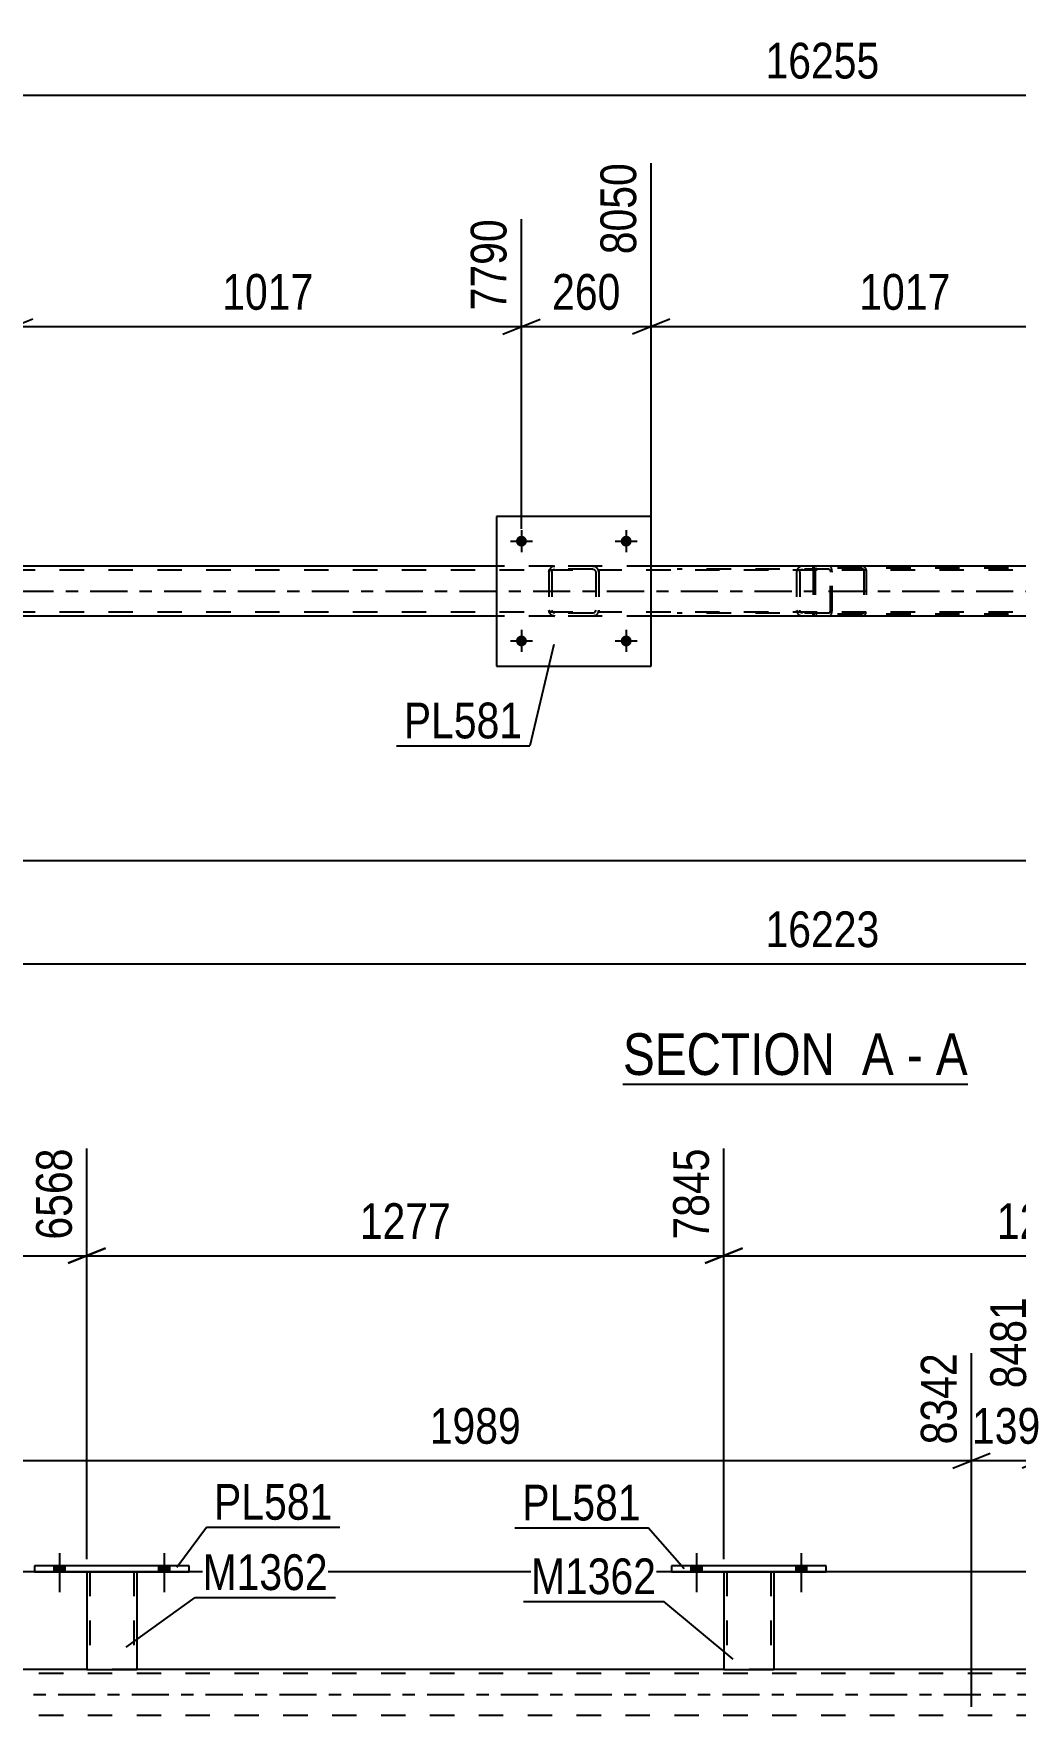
# Model space of a CAD drawing. Header units: millimetres. Extents: x 0 to 1772, y 0 to 560.
# Drawn here: x 1308.7 to 1387.4, y 425.1 to 560 of the extents above; entities that cross this region are included whole.
import ezdxf

# ---------------------------------------------------------------- set-up
doc = ezdxf.new("R2010")
doc.units = ezdxf.units.MM
doc.linetypes.add('DXK_LINE_DOT2', pattern=[3.9198, 1.9599, -1.9599])
doc.linetypes.add('DXK_LINE_DOT3', pattern=[5.9187, 2.979, -0.9799, 0.9799, -0.9799])
doc.styles.add('Arial Narrow', font='ARIALN.TTF', dxfattribs={"height": 0.2})

# ---------------------------------------------------------------- blocks, each defined once
blk = doc.blocks.new('Unknown-814276686-11 - 2520')
at = {"color": 6, "linetype": 'Continuous'}
blk.add_line((1355.93, 475.74), (1383.58, 475.74), dxfattribs=at)
at = {"color": 0, "linetype": 'Continuous'}
for points in [[(1374.04, 476.49), (1374.04, 479.99), (1355.93, 479.99), (1355.93, 476.49)], [(1377.65, 476.49), (1377.65, 479.99), (1375.09, 479.99), (1375.09, 476.49)], [(1379.97, 476.49), (1379.97, 479.99), (1378.7, 479.99), (1378.7, 476.49)], [(1383.58, 476.49), (1383.58, 479.99), (1381.02, 479.99), (1381.02, 476.49)]]:
    blk.add_wipeout(points, dxfattribs=at)
at = {"color": 7, "linetype": 'Continuous', "style": 'Arial Narrow'}
for s, p in [('SECTION ', (1355.93, 476.49)), ('A', (1375.09, 476.49)), ('A', (1381.02, 476.49)), ('-', (1378.7, 476.49))]:
    blk.add_text(s, height=3.34, dxfattribs=at).set_placement(p)
blk = doc.blocks.new('Part-814276686-2655 - 2520')
at = {"color": 7, "linetype": 'DXK_LINE_DOT2'}
for p, q in [((1371.19, 517.09), (1371.17, 516.96)), ((1371.17, 516.96), (1371.17, 513.6)), ((1371.34, 516.96), (1371.35, 517.03)), ((1371.34, 516.96), (1371.34, 513.6)), ((1371.35, 517.03), (1371.39, 517.08)), ((1371.51, 517.28), (1371.38, 517.26)), ((1371.39, 517.08), (1371.44, 517.11)), ((1371.44, 517.11), (1371.51, 517.12)), ((1386.84, 517.28), (1371.51, 517.28)), ((1386.84, 517.12), (1371.51, 517.12)), ((1375.21, 517.26), (1375.08, 517.28)), ((1375.08, 517.12), (1375.15, 517.11)), ((1375.15, 517.11), (1375.17, 517.1)), ((1375.17, 517.1), (1375.2, 517.08)), ((1375.2, 517.08), (1375.24, 517.03)), ((1375.24, 517.03), (1375.25, 516.96)), ((1375.25, 516.96), (1375.25, 513.6)), ((1375.42, 516.96), (1375.4, 517.09)), ((1375.42, 516.96), (1375.42, 513.6)), ((1371.17, 513.6), (1371.19, 513.48)), ((1371.35, 513.54), (1371.34, 513.6)), ((1371.39, 513.49), (1371.35, 513.54)), ((1371.38, 513.31), (1371.51, 513.28)), ((1371.39, 513.49), (1371.42, 513.47)), ((1371.42, 513.47), (1371.44, 513.46)), ((1371.44, 513.46), (1371.51, 513.44)), ((1386.84, 513.44), (1371.51, 513.44)), ((1386.84, 513.28), (1371.51, 513.28)), ((1375.15, 513.46), (1375.08, 513.44)), ((1375.08, 513.28), (1375.21, 513.31)), ((1375.2, 513.49), (1375.15, 513.46)), ((1375.24, 513.54), (1375.2, 513.49)), ((1375.25, 513.6), (1375.24, 513.54)), ((1375.4, 513.48), (1375.42, 513.6))]:
    blk.add_line(p, q, dxfattribs=at)
for centre, start, end in [((1371.5, 516.95), 110.7583, 155.68), ((1375.1, 516.95), 24.32, 69.2417), ((1371.5, 513.62), 204.32, 249.2417), ((1375.1, 513.62), 290.7583, 335.68)]:
    blk.add_arc(centre, 0.331, start, end, dxfattribs=at)
blk = doc.blocks.new('Part-814276686-2696 - 2520')
at = {"color": 7, "linetype": 'DXK_LINE_DOT2'}
for p, q in [((1349.99, 516.8), (1350.03, 516.99)), ((1350.03, 516.99), (1349.99, 516.8)), ((1349.99, 516.8), (1349.99, 513.76)), ((1350.23, 516.8), (1350.25, 516.9)), ((1350.23, 516.8), (1350.23, 513.76)), ((1350.25, 516.9), (1350.3, 516.97)), ((1350.29, 517.25), (1350.47, 517.28)), ((1350.47, 517.28), (1350.29, 517.25)), ((1350.3, 516.97), (1350.38, 517.03)), ((1350.38, 517.03), (1350.47, 517.04)), ((1353.51, 517.28), (1350.47, 517.28)), ((1353.51, 517.04), (1350.47, 517.04)), ((1353.51, 517.28), (1353.7, 517.25)), ((1353.7, 517.25), (1353.51, 517.28)), ((1353.51, 517.04), (1353.61, 517.03)), ((1353.61, 517.03), (1353.68, 516.97)), ((1353.68, 516.97), (1353.74, 516.9)), ((1353.74, 516.9), (1353.75, 516.8)), ((1353.75, 516.8), (1353.75, 513.76)), ((1353.96, 516.99), (1353.99, 516.8)), ((1353.99, 516.8), (1353.96, 516.99)), ((1353.99, 516.8), (1353.99, 513.76)), ((1350.03, 513.58), (1349.99, 513.76)), ((1349.99, 513.76), (1350.03, 513.58)), ((1350.25, 513.67), (1350.23, 513.76)), ((1350.3, 513.59), (1350.25, 513.67)), ((1350.47, 513.28), (1350.29, 513.32)), ((1350.29, 513.32), (1350.47, 513.28)), ((1350.38, 513.54), (1350.3, 513.59)), ((1350.47, 513.52), (1350.38, 513.54)), ((1353.51, 513.52), (1350.47, 513.52)), ((1353.51, 513.28), (1350.47, 513.28)), ((1353.61, 513.54), (1353.51, 513.52)), ((1353.7, 513.32), (1353.51, 513.28)), ((1353.51, 513.28), (1353.7, 513.32)), ((1353.68, 513.59), (1353.61, 513.54)), ((1353.74, 513.67), (1353.68, 513.59)), ((1353.75, 513.76), (1353.74, 513.67)), ((1353.99, 513.76), (1353.96, 513.58)), ((1353.96, 513.58), (1353.99, 513.76))]:
    blk.add_line(p, q, dxfattribs=at)
at = {"color": 7, "linetype": 'DXK_LINE_DOT3'}
blk.add_line((1351.99, 515.28), (1351.99, 515.28), dxfattribs=at)
at = {"color": 7, "linetype": 'DXK_LINE_DOT2'}
for centre, start, end in [((1350.47, 516.8), 112.5, 157.5), ((1350.47, 516.8), 112.5, 157.5), ((1353.51, 516.8), 22.5, 67.5), ((1353.51, 516.8), 22.5, 67.5), ((1350.47, 513.76), 202.5, 247.5), ((1350.47, 513.76), 202.5, 247.5), ((1353.51, 513.76), 292.5, 337.5), ((1353.51, 513.76), 292.5, 337.5)]:
    blk.add_arc(centre, 0.48, start, end, dxfattribs=at)
blk = doc.blocks.new('Part-814276686-2590 - 2520')
at = {"color": 7, "linetype": 'DXK_LINE_DOT2'}
for p, q in [((1685.1, 516.96), (1082.39, 516.96)), ((1358.19, 517.28), (1345.79, 517.28)), ((1685.1, 513.6), (1082.39, 513.6)), ((1358.19, 513.28), (1345.79, 513.28))]:
    blk.add_line(p, q, dxfattribs=at)
at = {"color": 2, "linetype": 'Continuous'}
for p, q in [((1345.79, 517.28), (1307.11, 517.28)), ((1396.88, 517.28), (1358.19, 517.28)), ((1345.79, 513.28), (1307.11, 513.28)), ((1396.88, 513.28), (1358.19, 513.28))]:
    blk.add_line(p, q, dxfattribs=at)
at = {"color": 7, "linetype": 'DXK_LINE_DOT3'}
blk.add_line((1082.39, 515.28), (1685.1, 515.28), dxfattribs=at)
blk = doc.blocks.new('Part-814276686-2721 - 2520')
at = {"color": 7, "linetype": 'DXK_LINE_DOT2'}
for p, q in [((1372.44, 517.28), (1360.29, 517.28)), ((1372.44, 517.04), (1360.29, 517.04)), ((1369.87, 516.89), (1369.85, 516.8)), ((1369.85, 516.8), (1369.85, 513.76)), ((1369.89, 516.99), (1369.87, 516.89)), ((1370.1, 516.8), (1370.12, 516.9)), ((1370.1, 516.8), (1370.1, 513.76)), ((1370.12, 516.9), (1370.17, 516.97)), ((1370.35, 517.28), (1370.16, 517.25)), ((1370.17, 516.97), (1370.26, 517.03)), ((1370.26, 517.03), (1370.35, 517.04)), ((1371.17, 517.04), (1371.17, 517.28)), ((1372.55, 517.25), (1372.44, 517.28)), ((1372.44, 517.04), (1372.5, 517.03)), ((1372.5, 517.03), (1372.54, 516.97)), ((1372.54, 516.97), (1372.57, 516.9)), ((1372.64, 517.14), (1372.55, 517.25)), ((1372.57, 516.9), (1372.58, 516.8)), ((1372.58, 513.76), (1372.58, 516.8)), ((1372.69, 516.99), (1372.64, 517.14)), ((1372.71, 516.8), (1372.69, 516.99)), ((1372.71, 513.76), (1372.71, 516.8)), ((1372.44, 513.52), (1360.29, 513.52)), ((1372.44, 513.28), (1360.29, 513.28)), ((1369.85, 513.76), (1369.87, 513.68)), ((1369.87, 513.68), (1369.89, 513.58)), ((1370.12, 513.67), (1370.1, 513.76)), ((1370.17, 513.59), (1370.12, 513.67)), ((1370.16, 513.32), (1370.35, 513.28)), ((1370.26, 513.54), (1370.17, 513.59)), ((1370.35, 513.52), (1370.26, 513.54)), ((1371.17, 513.28), (1371.17, 513.52)), ((1372.5, 513.54), (1372.44, 513.52)), ((1372.44, 513.28), (1372.55, 513.32)), ((1372.54, 513.59), (1372.5, 513.54)), ((1372.54, 513.59), (1372.55, 513.63)), ((1372.55, 513.63), (1372.57, 513.67)), ((1372.55, 513.32), (1372.64, 513.43)), ((1372.57, 513.67), (1372.58, 513.76)), ((1372.64, 513.43), (1372.65, 513.46)), ((1372.65, 513.46), (1372.69, 513.58)), ((1372.69, 513.58), (1372.71, 513.76))]:
    blk.add_line(p, q, dxfattribs=at)
for centre, start, end in [((1370.34, 516.79), 111.1941, 156.1506), ((1370.34, 513.78), 203.8494, 248.8059)]:
    blk.add_arc(centre, 0.492, start, end, dxfattribs=at)
blk = doc.blocks.new('Part-814276686-2769 - 2520')
at = {"color": 2, "linetype": 'Continuous'}
for p, q in [((1358.19, 521.28), (1345.79, 521.28)), ((1345.79, 521.28), (1345.79, 509.28)), ((1358.19, 509.28), (1358.19, 521.28)), ((1345.79, 509.28), (1358.19, 509.28))]:
    blk.add_line(p, q, dxfattribs=at)
blk = doc.blocks.new('Bolt-814276686-2784 - 2520')
at = {"linetype": 'Continuous'}
for points in [[(1348.23, 511.29, -1), (1347.35, 511.29, -1)], [(1356.63, 511.29, -1), (1355.75, 511.29, -1)]]:
    blk.add_hatch(color=1, dxfattribs=at).paths.add_polyline_path(points)
at = {"color": 1, "linetype": 'Continuous'}
for p, q in [((1346.91, 511.29), (1348.67, 511.29)), ((1347.79, 512.17), (1347.79, 510.41)), ((1355.31, 511.29), (1357.07, 511.29)), ((1356.19, 512.17), (1356.19, 510.41))]:
    blk.add_line(p, q, dxfattribs=at)
blk = doc.blocks.new('Bolt-814276686-2785 - 2520')
at = {"linetype": 'Continuous'}
for points in [[(1348.23, 519.29, -1), (1347.35, 519.29, -1)], [(1356.63, 519.29, -1), (1355.75, 519.29, -1)]]:
    blk.add_hatch(color=1, dxfattribs=at).paths.add_polyline_path(points)
at = {"color": 1, "linetype": 'Continuous'}
for p, q in [((1346.91, 519.29), (1348.67, 519.29)), ((1347.79, 520.17), (1347.79, 518.41)), ((1355.31, 519.29), (1357.07, 519.29)), ((1356.19, 520.17), (1356.19, 518.41))]:
    blk.add_line(p, q, dxfattribs=at)
blk = doc.blocks.new('Bolt-814276686-3983 - 3518')
at = {"linetype": 'Continuous'}
for points in [[(1310.3, 436.66), (1311.18, 436.66), (1311.18, 437.14), (1310.3, 437.14)], [(1318.7, 436.66), (1319.58, 436.66), (1319.58, 437.14), (1318.7, 437.14)]]:
    blk.add_hatch(color=1, dxfattribs=at).paths.add_polyline_path(points)
at = {"color": 1, "linetype": 'Continuous'}
for p, q in [((1310.3, 437.14), (1310.3, 436.66)), ((1310.74, 438.14), (1310.74, 435.02)), ((1311.18, 437.14), (1311.18, 436.66)), ((1318.7, 437.14), (1318.7, 436.66)), ((1319.14, 438.14), (1319.14, 435.02)), ((1319.58, 437.14), (1319.58, 436.66))]:
    blk.add_line(p, q, dxfattribs=at)
blk = doc.blocks.new('Bolt-814276686-3979 - 3518')
at = {"linetype": 'Continuous'}
for points in [[(1361.38, 436.66), (1362.26, 436.66), (1362.26, 437.14), (1361.38, 437.14)], [(1369.78, 436.66), (1370.66, 436.66), (1370.66, 437.14), (1369.78, 437.14)]]:
    blk.add_hatch(color=1, dxfattribs=at).paths.add_polyline_path(points)
at = {"color": 1, "linetype": 'Continuous'}
for p, q in [((1361.38, 437.14), (1361.38, 436.66)), ((1361.82, 438.14), (1361.82, 435.02)), ((1362.26, 437.14), (1362.26, 436.66)), ((1369.78, 437.14), (1369.78, 436.66)), ((1370.22, 438.14), (1370.22, 435.02)), ((1370.66, 437.14), (1370.66, 436.66))]:
    blk.add_line(p, q, dxfattribs=at)
blk = doc.blocks.new('Part-814276686-3721 - 3518')
at = {"color": 2, "linetype": 'Continuous'}
for p, q in [((1312.94, 428.82), (1265.86, 428.82)), ((1364.02, 428.82), (1316.94, 428.82)), ((1415.1, 428.82), (1368.02, 428.82))]:
    blk.add_line(p, q, dxfattribs=at)
at = {"color": 7, "linetype": 'DXK_LINE_DOT2'}
for p, q in [((1316.94, 428.82), (1312.94, 428.82)), ((1368.02, 428.82), (1364.02, 428.82)), ((1699.12, 428.5), (1050.21, 428.5)), ((1699.12, 425.14), (1050.21, 425.14))]:
    blk.add_line(p, q, dxfattribs=at)
at = {"color": 7, "linetype": 'DXK_LINE_DOT3'}
blk.add_line((1050.21, 426.82), (1699.12, 426.82), dxfattribs=at)
blk = doc.blocks.new('Part-814276686-3847 - 3518')
at = {"color": 2, "linetype": 'Continuous'}
for p, q in [((1364.02, 436.66), (1364.02, 428.82)), ((1368.02, 436.66), (1368.02, 428.82)), ((1364.02, 428.82), (1368.02, 428.82))]:
    blk.add_line(p, q, dxfattribs=at)
at = {"color": 7, "linetype": 'DXK_LINE_DOT2'}
for p, q in [((1364.02, 436.66), (1368.02, 436.66)), ((1364.02, 436.66), (1364.02, 436.66)), ((1364.02, 436.66), (1364.02, 436.66)), ((1364.26, 436.66), (1364.26, 428.82)), ((1367.78, 436.66), (1367.78, 428.82)), ((1368.02, 436.66), (1368.02, 436.66)), ((1368.02, 436.66), (1368.02, 436.66)), ((1367.73, 428.82), (1367.76, 428.82)), ((1367.73, 428.82), (1367.76, 428.82)), ((1367.76, 428.82), (1367.78, 428.82)), ((1367.76, 428.82), (1367.78, 428.82))]:
    blk.add_line(p, q, dxfattribs=at)
blk = doc.blocks.new('Part-814276686-3862 - 3518')
at = {"color": 2, "linetype": 'Continuous'}
for p, q in [((1308.74, 437.14), (1308.74, 436.66)), ((1321.14, 437.14), (1308.74, 437.14)), ((1321.14, 436.66), (1321.14, 437.14)), ((1308.74, 436.66), (1321.14, 436.66))]:
    blk.add_line(p, q, dxfattribs=at)
blk = doc.blocks.new('Part-814276686-3867 - 3518')
at = {"color": 2, "linetype": 'Continuous'}
for p, q in [((1312.94, 436.66), (1312.94, 428.82)), ((1316.94, 436.66), (1316.94, 428.82)), ((1312.94, 428.82), (1316.94, 428.82))]:
    blk.add_line(p, q, dxfattribs=at)
at = {"color": 7, "linetype": 'DXK_LINE_DOT2'}
for p, q in [((1312.94, 436.66), (1316.94, 436.66)), ((1312.94, 436.66), (1312.94, 436.66)), ((1312.94, 436.66), (1312.94, 436.66)), ((1313.18, 436.66), (1313.18, 428.82)), ((1316.7, 436.66), (1316.7, 428.82)), ((1316.94, 436.66), (1316.94, 436.66)), ((1316.94, 436.66), (1316.94, 436.66)), ((1316.65, 428.82), (1316.68, 428.82)), ((1316.65, 428.82), (1316.68, 428.82)), ((1316.68, 428.82), (1316.7, 428.82)), ((1316.68, 428.82), (1316.7, 428.82))]:
    blk.add_line(p, q, dxfattribs=at)
blk = doc.blocks.new('Part-814276686-3907 - 3518')
at = {"color": 2, "linetype": 'Continuous'}
for p, q in [((1359.82, 437.14), (1359.82, 436.66)), ((1372.22, 437.14), (1359.82, 437.14)), ((1372.22, 436.66), (1372.22, 437.14)), ((1359.82, 436.66), (1372.22, 436.66))]:
    blk.add_line(p, q, dxfattribs=at)
blk = doc.blocks.new('Bolt-814276686-3978 - 3518')
at = {"linetype": 'Continuous'}
for points in [[(1361.38, 436.66), (1362.26, 436.66), (1362.26, 437.14), (1361.38, 437.14)], [(1369.78, 436.66), (1370.66, 436.66), (1370.66, 437.14), (1369.78, 437.14)]]:
    blk.add_hatch(color=1, dxfattribs=at).paths.add_polyline_path(points)
at = {"color": 1, "linetype": 'Continuous'}
for p, q in [((1361.38, 437.14), (1361.38, 436.66)), ((1361.82, 438.14), (1361.82, 435.02)), ((1362.26, 437.14), (1362.26, 436.66)), ((1369.78, 437.14), (1369.78, 436.66)), ((1370.22, 438.14), (1370.22, 435.02)), ((1370.66, 437.14), (1370.66, 436.66))]:
    blk.add_line(p, q, dxfattribs=at)
blk = doc.blocks.new('Bolt-814276686-3982 - 3518')
at = {"linetype": 'Continuous'}
for points in [[(1310.3, 436.66), (1311.18, 436.66), (1311.18, 437.14), (1310.3, 437.14)], [(1318.7, 436.66), (1319.58, 436.66), (1319.58, 437.14), (1318.7, 437.14)]]:
    blk.add_hatch(color=1, dxfattribs=at).paths.add_polyline_path(points)
at = {"color": 1, "linetype": 'Continuous'}
for p, q in [((1310.3, 437.14), (1310.3, 436.66)), ((1310.74, 438.14), (1310.74, 435.02)), ((1311.18, 437.14), (1311.18, 436.66)), ((1318.7, 437.14), (1318.7, 436.66)), ((1319.14, 438.14), (1319.14, 435.02)), ((1319.58, 437.14), (1319.58, 436.66))]:
    blk.add_line(p, q, dxfattribs=at)
blk = doc.blocks.new('StraightDimension-814276686-3383 - 2520')
at = {"color": 7, "linetype": 'Continuous'}
blk.add_line((1058.12, 555.04), (1685.74, 555.04), dxfattribs=at)
at = {"color": 0}
blk.add_wipeout([(1377.1, 555.79), (1377.1, 559.99), (1366.76, 559.99), (1366.76, 555.79)], dxfattribs=at)
at = {"color": 3, "style": 'Arial Narrow'}
blk.add_text('16255', height=2.863, dxfattribs=at).set_placement((1367.36, 556.39))
blk = doc.blocks.new('StraightDimension-814276686-2837 - 2520')
at = {"color": 7, "linetype": 'Continuous'}
blk.add_line((1058.76, 485.39), (1685.1, 485.39), dxfattribs=at)
at = {"color": 0}
blk.add_wipeout([(1377.1, 486.14), (1377.1, 490.34), (1366.76, 490.34), (1366.76, 486.14)], dxfattribs=at)
at = {"color": 3, "style": 'Arial Narrow'}
blk.add_text('16223', height=2.863, dxfattribs=at).set_placement((1367.36, 486.74))
blk = doc.blocks.new('StraightDimension-814276686-3043 - 2520')
at = {"color": 7, "linetype": 'Continuous'}
for p, q in [((1307.11, 518.28), (1307.11, 549.61)), ((1347.79, 520.29), (1347.79, 545.11)), ((1308.61, 537.1), (1305.61, 535.9)), ((1346.29, 535.9), (1349.29, 537.1)), ((1307.11, 536.5), (1347.79, 536.5))]:
    blk.add_line(p, q, dxfattribs=at)
at = {"color": 0}
blk.add_wipeout([(1331.71, 537.25), (1331.71, 541.45), (1323.2, 541.45), (1323.2, 537.25)], dxfattribs=at)
at = {"color": 3, "style": 'Arial Narrow'}
blk.add_text('1017', height=2.863, dxfattribs=at).set_placement((1323.8, 537.85))
at = {"color": 0, "linetype": 'Continuous'}
blk.add_wipeout([(1347.19, 545.71), (1342.99, 545.71), (1342.99, 537.2), (1347.19, 537.2)], dxfattribs=at)
at = {"color": 3, "linetype": 'Continuous', "style": 'Arial Narrow'}
blk.add_text('7790', height=2.863, rotation=90.0002, dxfattribs=at).set_placement((1346.59, 537.8))
blk = doc.blocks.new('StraightDimension-814276686-3061 - 2520')
at = {"color": 7, "linetype": 'Continuous'}
for p, q in [((1358.19, 518.28), (1358.19, 549.61)), ((1347.79, 520.29), (1347.79, 545.11)), ((1346.29, 535.9), (1349.29, 537.1)), ((1359.69, 537.1), (1356.69, 535.9)), ((1347.79, 536.5), (1358.19, 536.5))]:
    blk.add_line(p, q, dxfattribs=at)
at = {"color": 0}
blk.add_wipeout([(1356.34, 537.25), (1356.34, 541.45), (1349.65, 541.45), (1349.65, 537.25)], dxfattribs=at)
at = {"color": 3, "style": 'Arial Narrow'}
blk.add_text('260', height=2.863, dxfattribs=at).set_placement((1350.25, 537.85))
at = {"color": 0, "linetype": 'Continuous'}
blk.add_wipeout([(1357.59, 550.21), (1353.39, 550.21), (1353.39, 541.7), (1357.59, 541.7)], dxfattribs=at)
at = {"color": 3, "linetype": 'Continuous', "style": 'Arial Narrow'}
blk.add_text('8050', height=2.863, rotation=90.0002, dxfattribs=at).set_placement((1356.99, 542.3))
blk = doc.blocks.new('StraightDimension-814276686-3079 - 2520')
at = {"color": 7, "linetype": 'Continuous'}
for p, q in [((1358.19, 518.28), (1358.19, 549.61)), ((1398.88, 520.29), (1398.88, 545.11)), ((1359.69, 537.1), (1356.69, 535.9)), ((1397.38, 535.9), (1400.38, 537.1)), ((1358.19, 536.5), (1398.88, 536.5))]:
    blk.add_line(p, q, dxfattribs=at)
at = {"color": 0}
blk.add_wipeout([(1382.79, 537.25), (1382.79, 541.45), (1374.28, 541.45), (1374.28, 537.25)], dxfattribs=at)
at = {"color": 3, "style": 'Arial Narrow'}
blk.add_text('1017', height=2.863, dxfattribs=at).set_placement((1374.88, 537.85))
at = {"color": 0, "linetype": 'Continuous'}
blk.add_wipeout([(1398.27, 545.71), (1394.07, 545.71), (1394.07, 537.2), (1398.27, 537.2)], dxfattribs=at)
at = {"color": 3, "linetype": 'Continuous', "style": 'Arial Narrow'}
blk.add_text('9067', height=2.863, rotation=90.0002, dxfattribs=at).set_placement((1397.68, 537.8))
blk = doc.blocks.new('StraightDimension-814276686-3378 - 2520')
at = {"color": 7, "linetype": 'Continuous'}
blk.add_line((1119.78, 493.68), (1685.1, 493.68), dxfattribs=at)
blk = doc.blocks.new('StraightDimension-814276686-4099 - 3518')
at = {"color": 7, "linetype": 'Continuous'}
for p, q in [((1261.86, 437.66), (1261.86, 470.6)), ((1312.94, 437.66), (1312.94, 470.6)), ((1263.36, 462.59), (1260.36, 461.39)), ((1311.44, 461.39), (1314.44, 462.59)), ((1261.86, 461.99), (1312.94, 461.99))]:
    blk.add_line(p, q, dxfattribs=at)
at = {"color": 0}
blk.add_wipeout([(1291.66, 462.74), (1291.66, 466.94), (1283.15, 466.94), (1283.15, 462.74)], dxfattribs=at)
at = {"color": 3, "style": 'Arial Narrow'}
blk.add_text('1277', height=2.863, dxfattribs=at).set_placement((1283.75, 463.34))
at = {"color": 0, "linetype": 'Continuous'}
blk.add_wipeout([(1312.34, 471.2), (1308.14, 471.2), (1308.14, 462.69), (1312.34, 462.69)], dxfattribs=at)
at = {"color": 3, "linetype": 'Continuous', "style": 'Arial Narrow'}
blk.add_text('6568', height=2.863, rotation=90.0002, dxfattribs=at).set_placement((1311.74, 463.29))
blk = doc.blocks.new('StraightDimension-814276686-4079 - 3518')
at = {"color": 7, "linetype": 'Continuous'}
for p, q in [((1364.02, 437.66), (1364.02, 470.6)), ((1415.1, 437.66), (1415.1, 470.6)), ((1365.52, 462.59), (1362.52, 461.39)), ((1413.6, 461.39), (1416.6, 462.59)), ((1364.02, 461.99), (1415.1, 461.99))]:
    blk.add_line(p, q, dxfattribs=at)
at = {"color": 0}
blk.add_wipeout([(1393.82, 462.74), (1393.82, 466.94), (1385.31, 466.94), (1385.31, 462.74)], dxfattribs=at)
at = {"color": 3, "style": 'Arial Narrow'}
blk.add_text('1277', height=2.863, dxfattribs=at).set_placement((1385.91, 463.34))
at = {"color": 0, "linetype": 'Continuous'}
blk.add_wipeout([(1414.5, 471.2), (1410.3, 471.2), (1410.3, 462.69), (1414.5, 462.69)], dxfattribs=at)
at = {"color": 3, "linetype": 'Continuous', "style": 'Arial Narrow'}
blk.add_text('9122', height=2.863, rotation=90.0002, dxfattribs=at).set_placement((1413.9, 463.29))
blk = doc.blocks.new('StraightDimension-814276686-4089 - 3518')
at = {"color": 7, "linetype": 'Continuous'}
for p, q in [((1312.94, 437.66), (1312.94, 470.6)), ((1364.02, 437.66), (1364.02, 470.6)), ((1314.44, 462.59), (1311.44, 461.39)), ((1362.52, 461.39), (1365.52, 462.59)), ((1312.94, 461.99), (1364.02, 461.99))]:
    blk.add_line(p, q, dxfattribs=at)
at = {"color": 0}
blk.add_wipeout([(1342.74, 462.74), (1342.74, 466.94), (1334.23, 466.94), (1334.23, 462.74)], dxfattribs=at)
at = {"color": 3, "style": 'Arial Narrow'}
blk.add_text('1277', height=2.863, dxfattribs=at).set_placement((1334.83, 463.34))
at = {"color": 0, "linetype": 'Continuous'}
blk.add_wipeout([(1363.42, 471.2), (1359.22, 471.2), (1359.22, 462.69), (1363.42, 462.69)], dxfattribs=at)
at = {"color": 3, "linetype": 'Continuous', "style": 'Arial Narrow'}
blk.add_text('7845', height=2.863, rotation=90.0002, dxfattribs=at).set_placement((1362.82, 463.29))
blk = doc.blocks.new('StraightDimension-814276686-4388 - 3518')
at = {"color": 7, "linetype": 'Continuous'}
for p, q in [((1389.45, 425.82), (1389.45, 458.68)), ((1383.88, 425.82), (1383.88, 454.18)), ((1382.38, 444.97), (1385.38, 446.17)), ((1383.88, 445.57), (1389.45, 445.57)), ((1390.95, 446.17), (1387.95, 444.97))]:
    blk.add_line(p, q, dxfattribs=at)
at = {"color": 0}
blk.add_wipeout([(1390.01, 446.32), (1390.01, 450.52), (1383.32, 450.52), (1383.32, 446.32)], dxfattribs=at)
at = {"color": 3, "style": 'Arial Narrow'}
blk.add_text('139', height=2.863, dxfattribs=at).set_placement((1383.92, 446.92))
at = {"color": 0, "linetype": 'Continuous'}
blk.add_wipeout([(1388.85, 459.28), (1384.65, 459.28), (1384.65, 450.77), (1388.85, 450.77)], dxfattribs=at)
at = {"color": 3, "linetype": 'Continuous', "style": 'Arial Narrow'}
blk.add_text('8481', height=2.863, rotation=90.0002, dxfattribs=at).set_placement((1388.25, 451.37))
blk = doc.blocks.new('StraightDimension-814276686-4407 - 3518')
at = {"color": 7, "linetype": 'Continuous'}
for p, q in [((1304.32, 425.82), (1304.32, 458.68)), ((1383.88, 425.82), (1383.88, 454.18)), ((1305.82, 446.17), (1302.82, 444.97)), ((1304.32, 445.57), (1383.88, 445.57)), ((1382.38, 444.97), (1385.38, 446.17))]:
    blk.add_line(p, q, dxfattribs=at)
at = {"color": 0}
blk.add_wipeout([(1348.35, 446.32), (1348.35, 450.52), (1339.84, 450.52), (1339.84, 446.32)], dxfattribs=at)
at = {"color": 3, "style": 'Arial Narrow'}
blk.add_text('1989', height=2.863, dxfattribs=at).set_placement((1340.44, 446.92))
at = {"color": 0, "linetype": 'Continuous'}
blk.add_wipeout([(1383.28, 454.78), (1379.08, 454.78), (1379.08, 446.27), (1383.28, 446.27)], dxfattribs=at)
at = {"color": 3, "linetype": 'Continuous', "style": 'Arial Narrow'}
blk.add_text('8342', height=2.863, rotation=90.0002, dxfattribs=at).set_placement((1382.68, 446.87))
blk = doc.blocks.new('StraightDimension-814276686-4960 - 3518')
at = {"color": 7, "linetype": 'Continuous'}
blk.add_line((1516.26, 436.66), (1030.36, 436.66), dxfattribs=at)
blk = doc.blocks.new('Mark-814276686-2765 - 2520')
at = {"color": 0}
blk.add_wipeout([(1347.86, 503.48), (1347.86, 506.48), (1338.36, 506.48), (1338.36, 503.48)], dxfattribs=at)
blk.add_wipeout([(1347.86, 503.48), (1347.86, 506.48), (1338.36, 506.48), (1338.36, 503.48)], dxfattribs=at)
at = {"color": 30, "linetype": 'Continuous'}
for p in [(1350.39, 511), (1337.76, 502.88)]:
    blk.add_line(p, (1348.46, 502.88), dxfattribs=at)
at = {"color": 3, "style": 'Arial Narrow'}
blk.add_text('PL581', height=2.863, dxfattribs=at).set_placement((1338.36, 503.48))
blk = doc.blocks.new('Mark-814276686-3858 - 3518')
at = {"color": 0}
blk.add_wipeout([(1332.64, 440.83), (1332.64, 443.83), (1323.14, 443.83), (1323.14, 440.83)], dxfattribs=at)
blk.add_wipeout([(1332.64, 440.83), (1332.64, 443.83), (1323.14, 443.83), (1323.14, 440.83)], dxfattribs=at)
at = {"color": 30, "linetype": 'Continuous'}
for p, q in [((1320.17, 437.01), (1322.54, 440.23)), ((1322.54, 440.23), (1333.24, 440.23))]:
    blk.add_line(p, q, dxfattribs=at)
at = {"color": 3, "style": 'Arial Narrow'}
blk.add_text('PL581', height=2.863, dxfattribs=at).set_placement((1323.14, 440.83))
blk = doc.blocks.new('Mark-814276686-3843 - 3518')
at = {"color": 0}
blk.add_wipeout([(1358.6, 434.86), (1358.6, 437.86), (1348.55, 437.86), (1348.55, 434.86)], dxfattribs=at)
blk.add_wipeout([(1358.6, 434.86), (1358.6, 437.86), (1348.55, 437.86), (1348.55, 434.86)], dxfattribs=at)
at = {"color": 30, "linetype": 'Continuous'}
for p in [(1347.95, 434.26), (1364.78, 429.65)]:
    blk.add_line(p, (1359.2, 434.26), dxfattribs=at)
at = {"color": 3, "style": 'Arial Narrow'}
blk.add_text('M1362', height=2.863, dxfattribs=at).set_placement((1348.55, 434.86))
blk = doc.blocks.new('Mark-814276686-3863 - 3518')
at = {"color": 0}
blk.add_wipeout([(1332.28, 435.19), (1332.28, 438.19), (1322.22, 438.19), (1322.22, 435.19)], dxfattribs=at)
blk.add_wipeout([(1332.28, 435.19), (1332.28, 438.19), (1322.22, 438.19), (1322.22, 435.19)], dxfattribs=at)
at = {"color": 30, "linetype": 'Continuous'}
for p, q in [((1316.1, 430.62), (1321.62, 434.59)), ((1321.62, 434.59), (1332.88, 434.59))]:
    blk.add_line(p, q, dxfattribs=at)
at = {"color": 3, "style": 'Arial Narrow'}
blk.add_text('M1362', height=2.863, dxfattribs=at).set_placement((1322.22, 435.19))
blk = doc.blocks.new('Mark-814276686-3903 - 3518')
at = {"color": 0}
blk.add_wipeout([(1357.36, 440.77), (1357.36, 443.77), (1347.86, 443.77), (1347.86, 440.77)], dxfattribs=at)
blk.add_wipeout([(1357.36, 440.77), (1357.36, 443.77), (1347.86, 443.77), (1347.86, 440.77)], dxfattribs=at)
at = {"color": 30, "linetype": 'Continuous'}
for p in [(1347.26, 440.17), (1360.84, 436.88)]:
    blk.add_line(p, (1357.96, 440.17), dxfattribs=at)
at = {"color": 3, "style": 'Arial Narrow'}
blk.add_text('PL581', height=2.863, dxfattribs=at).set_placement((1347.86, 440.77))

msp = doc.modelspace()

# ---------------------------------------------------------------- block references
for name in ['StraightDimension-814276686-3383 - 2520', 'Part-814276686-2769 - 2520', 'Part-814276686-2590 - 2520', 'Bolt-814276686-2785 - 2520', 'Part-814276686-2696 - 2520', 'Part-814276686-2721 - 2520', 'Part-814276686-2655 - 2520', 'Bolt-814276686-2784 - 2520', 'StraightDimension-814276686-2837 - 2520', 'Unknown-814276686-11 - 2520', 'Part-814276686-3862 - 3518', 'Bolt-814276686-3983 - 3518', 'Bolt-814276686-3982 - 3518', 'Part-814276686-3907 - 3518', 'Bolt-814276686-3979 - 3518', 'Bolt-814276686-3978 - 3518', 'Part-814276686-3867 - 3518', 'Part-814276686-3847 - 3518', 'Part-814276686-3721 - 3518']:
    msp.add_blockref(name, (0, 0))

# ---------------------------------------------------------------- next in the draw order: block references
for name in ['StraightDimension-814276686-3043 - 2520', 'StraightDimension-814276686-3378 - 2520', 'StraightDimension-814276686-4099 - 3518', 'StraightDimension-814276686-4079 - 3518']:
    msp.add_blockref(name, (0, 0))

# ---------------------------------------------------------------- next in the draw order: block references
for name in ['StraightDimension-814276686-3061 - 2520', 'Mark-814276686-2765 - 2520', 'StraightDimension-814276686-4089 - 3518', 'StraightDimension-814276686-4388 - 3518']:
    msp.add_blockref(name, (0, 0))

# ---------------------------------------------------------------- next in the draw order: block references
for name in ['StraightDimension-814276686-3079 - 2520', 'StraightDimension-814276686-4407 - 3518']:
    msp.add_blockref(name, (0, 0))

# ---------------------------------------------------------------- next in the draw order: block references
msp.add_blockref('StraightDimension-814276686-4960 - 3518', (0, 0))

# ---------------------------------------------------------------- next in the draw order: block references
for name in ['Mark-814276686-3858 - 3518', 'Mark-814276686-3843 - 3518']:
    msp.add_blockref(name, (0, 0))

# ---------------------------------------------------------------- next in the draw order: block references
for name in ['Mark-814276686-3903 - 3518', 'Mark-814276686-3863 - 3518']:
    msp.add_blockref(name, (0, 0))

doc.saveas('drawing.dxf')
